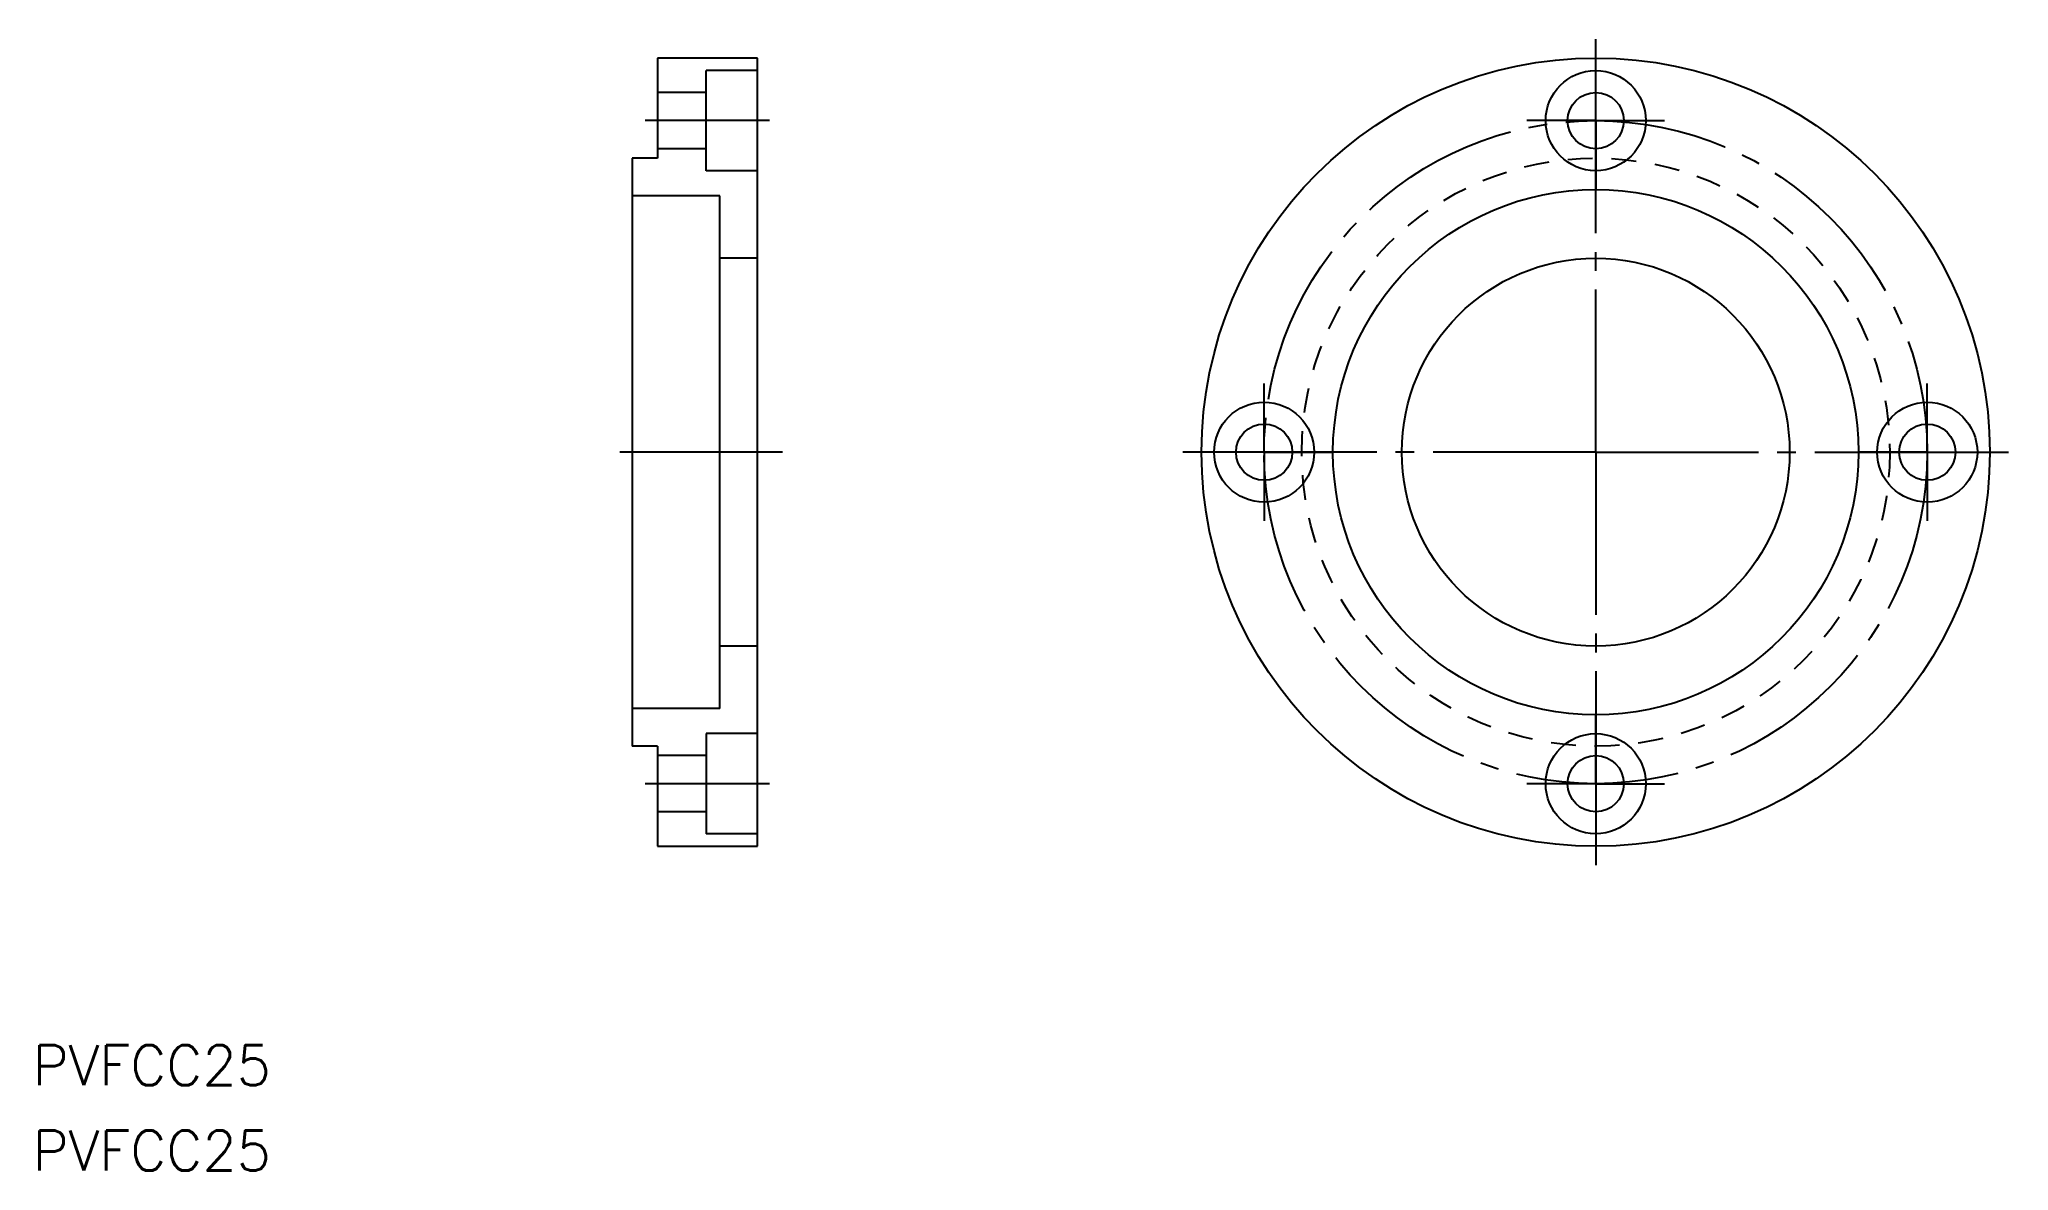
# Model space of a CAD drawing. Extents: x 15 to 172, y 251 to 341.
import ezdxf

# ---------------------------------------------------------------- set-up
doc = ezdxf.new("R2010")
doc.units = 0
doc.linetypes.add('CENTER', pattern=[17.5, 13, -1.5, 1.5, -1.5])
doc.linetypes.add('DASHED', pattern=[3.5, 2, -1.5])
doc.layers.get('0').update_dxf_attribs({"linetype": 'CONTINUOUS'})
doc.layers.add('CENTER', color=1, linetype='CENTER')
doc.styles.get("Standard").update_dxf_attribs({"font": 'txt.shx', "bigfont": '@extfont2.shx'})

msp = doc.modelspace()

# ---------------------------------------------------------------- linework, layer by layer
at = {"color": 7, "linetype": 'CONTINUOUS'}
for p, q in [((72.18, 339.99), (64.18, 339.99)), ((64.18, 339.99), (64.18, 331.99)), ((72.18, 276.99), (72.18, 339.99)), ((68.08, 330.99), (68.08, 338.99)), ((72.18, 338.99), (68.08, 338.99)), ((68.08, 337.24), (64.18, 337.24)), ((68.08, 332.74), (64.18, 332.74)), ((64.18, 331.99), (62.18, 331.99)), ((62.18, 331.99), (62.18, 284.99)), ((72.18, 330.99), (68.08, 330.99)), ((69.18, 328.99), (62.18, 328.99)), ((69.18, 287.99), (69.18, 328.99)), ((72.18, 323.99), (69.18, 323.99)), ((72.18, 292.99), (69.18, 292.99)), ((69.18, 287.99), (62.18, 287.99)), ((64.18, 284.99), (62.18, 284.99)), ((64.18, 284.99), (64.18, 276.99)), ((68.08, 285.99), (68.08, 277.99)), ((72.18, 285.99), (68.08, 285.99)), ((68.08, 284.24), (64.18, 284.24)), ((68.08, 279.74), (64.18, 279.74)), ((72.18, 277.99), (68.08, 277.99)), ((64.18, 276.99), (72.18, 276.99))]:
    msp.add_line(p, q, dxfattribs=at)
for centre, radius in [((139.18, 308.49), 31.5), ((139.18, 334.99), 4), ((139.18, 334.99), 2.25), ((139.18, 308.49), 21), ((139.18, 308.49), 15.5), ((112.68, 308.49), 4), ((165.68, 308.49), 4), ((112.68, 308.49), 2.25), ((165.68, 308.49), 2.25), ((139.18, 281.99), 4), ((139.18, 281.99), 2.25)]:
    msp.add_circle(centre, radius, dxfattribs=at)
at = {"color": 3, "linetype": 'DASHED'}
msp.add_circle((139.18, 308.49), 23.5, dxfattribs=at)
at = {"layer": 'CENTER', "color": 1, "linetype": 'CENTER'}
for p, q in [((139.18, 308.49), (139.18, 341.49)), ((139.18, 334.99), (139.18, 340.49)), ((73.14, 334.99), (63.21, 334.99)), ((139.18, 334.99), (133.68, 334.99)), ((139.18, 334.99), (144.68, 334.99)), ((139.18, 334.99), (139.18, 329.49)), ((112.68, 308.49), (112.68, 313.99)), ((165.68, 308.49), (165.68, 313.99)), ((74.18, 308.49), (60.18, 308.49)), ((139.18, 308.49), (106.18, 308.49)), ((112.68, 308.49), (107.18, 308.49)), ((112.68, 308.49), (118.18, 308.49)), ((112.68, 308.49), (112.68, 302.99)), ((139.18, 308.49), (172.18, 308.49)), ((139.18, 308.49), (139.18, 275.49)), ((165.68, 308.49), (160.18, 308.49)), ((165.68, 308.49), (165.68, 302.99)), ((165.68, 308.49), (171.18, 308.49)), ((139.18, 281.99), (139.18, 287.49)), ((73.14, 281.99), (63.21, 281.99)), ((139.18, 281.99), (133.68, 281.99)), ((139.18, 281.99), (144.68, 281.99)), ((139.18, 281.99), (139.18, 276.49))]:
    msp.add_line(p, q, dxfattribs=at)
msp.add_circle((139.18, 308.49), 26.5, dxfattribs=at)

# ---------------------------------------------------------------- texts
at = {"color": 7, "linetype": 'CONTINUOUS'}
for p in [(14.24, 257.88), (14.24, 251.06)]:
    msp.add_text('PVFCC25', height=3.2, dxfattribs=at).set_placement(p)

doc.saveas('drawing.dxf')
